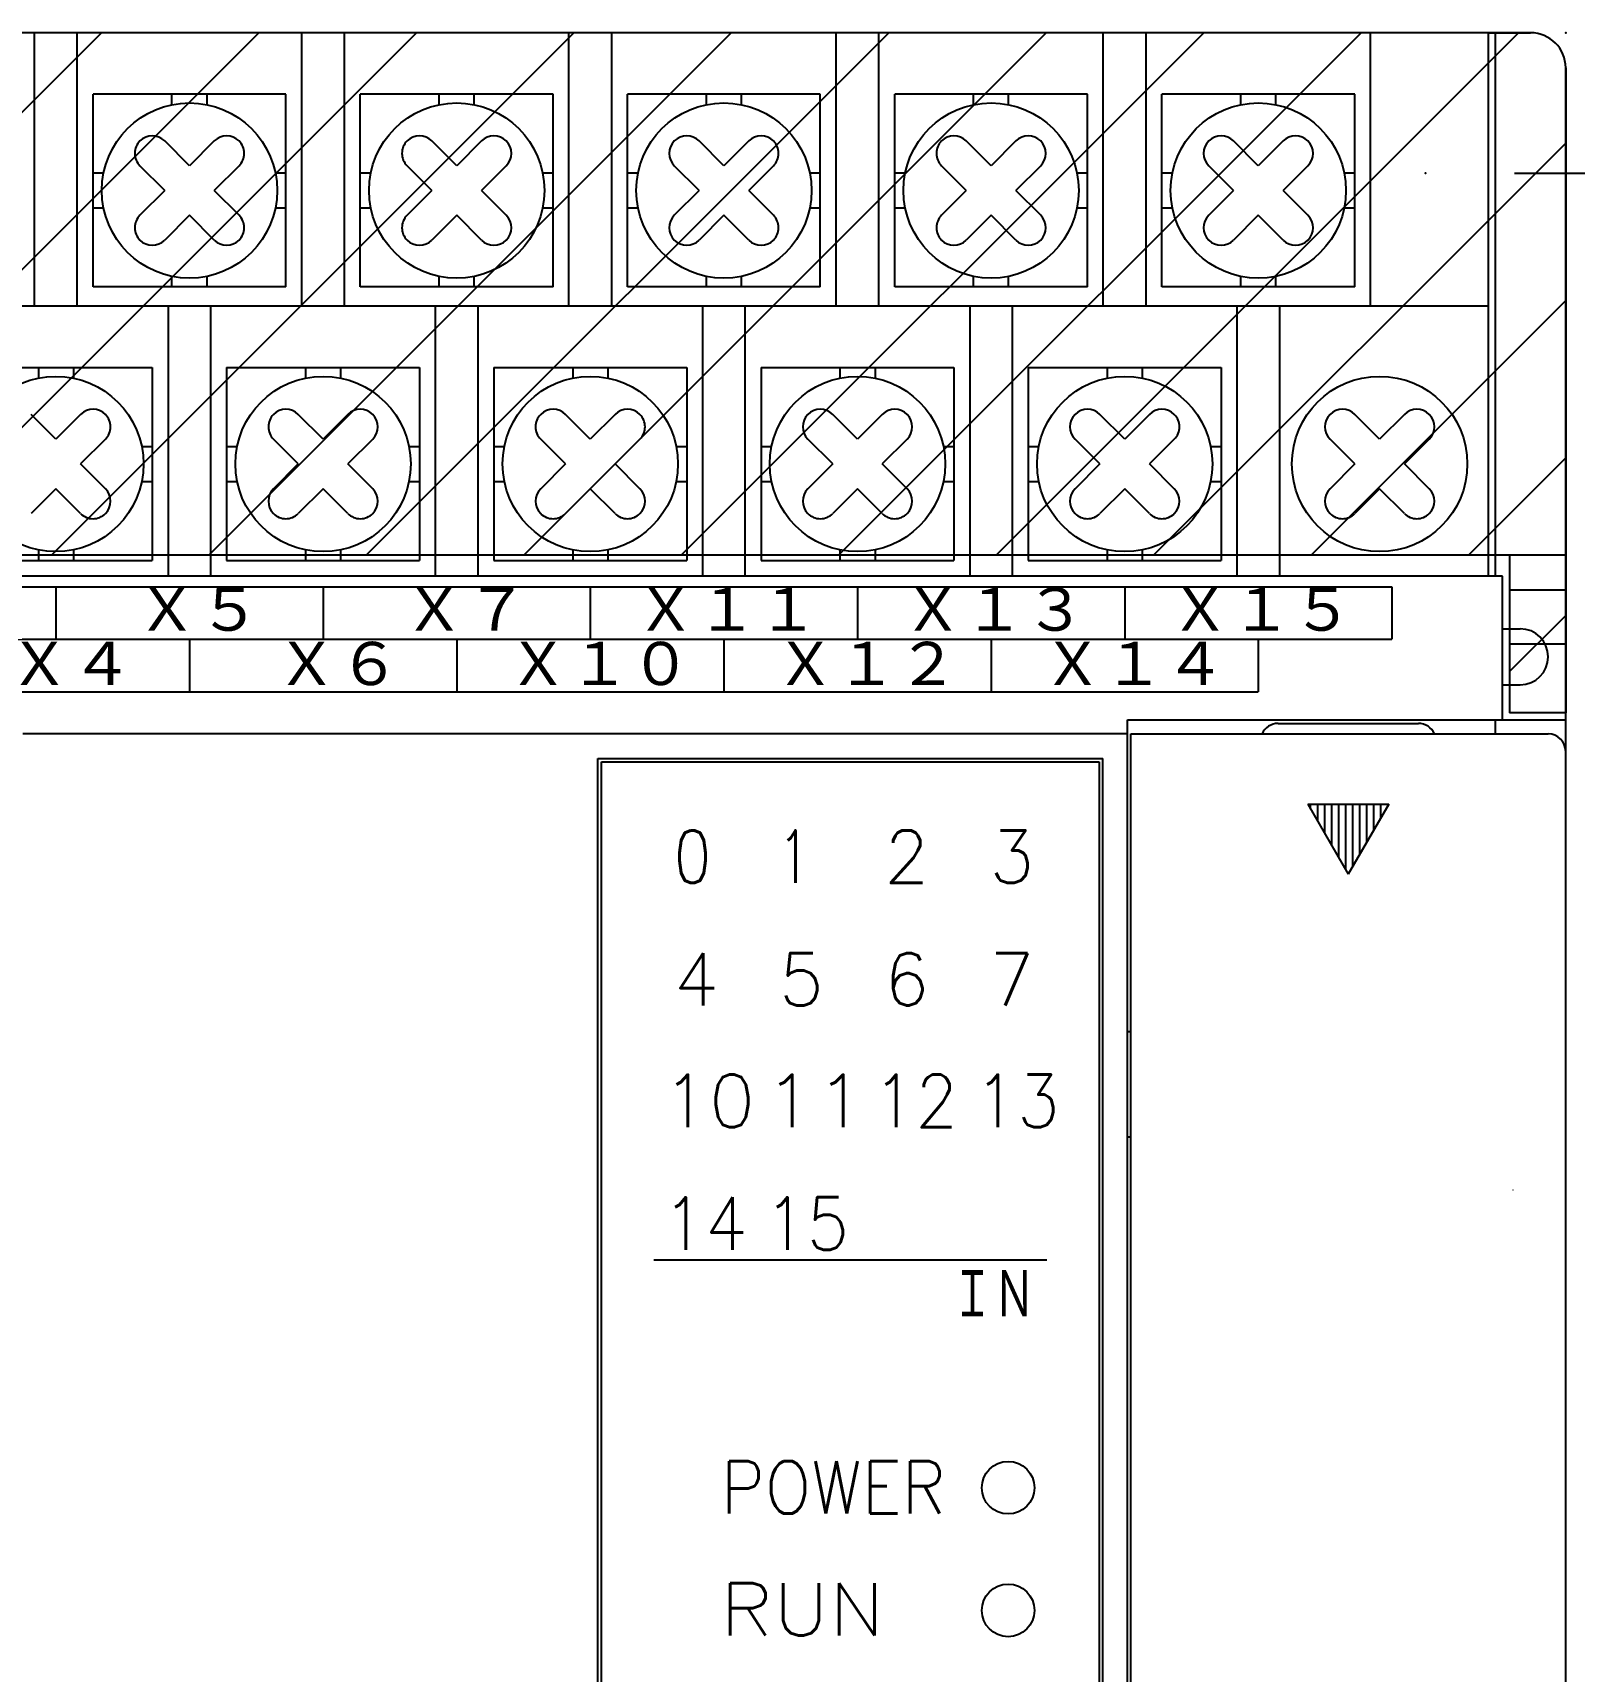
# Model space of a CAD drawing. Extents: x -157 to 170, y -125 to 114.
# Drawn here: x -3.38 to 40.58, y 46.14 to 92.88 of the extents above; entities that cross this region are included whole.
import ezdxf

# ---------------------------------------------------------------- set-up
doc = ezdxf.new("R2010")
doc.units = 0
doc.layers.get('0').update_dxf_attribs({"linetype": 'CONTINUOUS'})
doc.styles.get("Standard").update_dxf_attribs({"font": 'txt', "bigfont": 'BIGFONT'})

msp = doc.modelspace()

# ---------------------------------------------------------------- linework, layer by layer
at = {"color": 7, "linetype": 'CONTINUOUS'}
for p, q in [((39.334259, 92.878304), (-48.665741, 92.878304)), ((38.129261, 92.878304), (-39.760738, 92.878304)), ((-16.319585, 77.978307), (-1.419619, 92.878303)), ((-11.829462, 77.978307), (3.070504, 92.878303)), ((-7.339338, 77.978307), (7.560628, 92.878303)), ((-3.330739, 85.0783), (-3.330739, 92.878304)), ((-2.849215, 77.978307), (12.050751, 92.878303)), ((-2.11074, 85.0783), (-2.11074, 92.878304)), ((1.640909, 77.978307), (16.540875, 92.878303)), ((4.28926, 85.0783), (4.28926, 92.878304)), ((5.50926, 85.0783), (5.50926, 92.878304)), ((6.131032, 77.978307), (21.030999, 92.878303)), ((10.621156, 77.978307), (25.521122, 92.878303)), ((11.909261, 85.0783), (11.909261, 92.878304)), ((13.12926, 85.0783), (13.12926, 92.878304)), ((15.11128, 77.978307), (30.011246, 92.878303)), ((19.529261, 85.0783), (19.529261, 92.878304)), ((19.601403, 77.978307), (34.501369, 92.878303)), ((20.74926, 85.0783), (20.74926, 92.878304)), ((24.091527, 77.978307), (38.991493, 92.878303)), ((27.14926, 85.0783), (27.14926, 92.878304)), ((28.369261, 85.0783), (28.369261, 92.878304)), ((34.76926, 85.0783), (34.76926, 92.878304)), ((38.129261, 77.378304), (38.129261, 92.878304)), ((38.129261, 92.878304), (39.334259, 92.878304)), ((38.334259, 77.378304), (38.334259, 92.878304)), ((40.334259, 11.878303), (40.334259, 91.878304)), ((40.334259, 11.878303), (40.334259, 91.878304)), ((40.334259, 91.878304), (40.334259, 73.47831)), ((3.83926, 91.128304), (-1.66074, 91.128304)), ((-1.66074, 85.628304), (-1.66074, 91.128304)), ((0.58926, 90.827789), (0.58926, 91.128304)), ((1.58926, 90.827789), (1.58926, 91.128304)), ((3.83926, 85.628304), (3.83926, 91.128304)), ((11.45926, 91.128304), (5.95926, 91.128304)), ((5.95926, 85.628304), (5.95926, 91.128304)), ((8.20926, 90.827789), (8.20926, 91.128304)), ((9.20926, 90.827789), (9.20926, 91.128304)), ((11.45926, 85.628304), (11.45926, 91.128304)), ((19.07926, 91.128304), (13.579261, 91.128304)), ((13.579261, 85.628304), (13.579261, 91.128304)), ((15.829261, 90.827789), (15.829261, 91.128304)), ((16.82926, 90.827789), (16.82926, 91.128304)), ((19.07926, 85.628304), (19.07926, 91.128304)), ((26.699261, 91.128304), (21.199261, 91.128304)), ((21.199261, 85.628304), (21.199261, 91.128304)), ((23.449261, 90.827789), (23.449261, 91.128304)), ((24.449261, 90.827789), (24.449261, 91.128304)), ((26.699261, 85.628304), (26.699261, 91.128304)), ((34.31926, 91.128304), (28.81926, 91.128304)), ((28.81926, 85.628304), (28.81926, 91.128304)), ((31.06926, 90.827789), (31.06926, 91.128304)), ((32.06926, 90.827789), (32.06926, 91.128304)), ((34.31926, 85.628304), (34.31926, 91.128304)), ((-0.324953, 89.792519), (-0.324953, 89.792519)), ((1.08926, 89.085411), (0.382154, 89.792519)), ((1.796367, 89.792519), (1.08926, 89.085411)), ((2.503474, 89.792519), (2.503474, 89.792519)), ((7.295047, 89.792519), (7.295047, 89.792519)), ((8.70926, 89.085411), (8.002153, 89.792519)), ((9.416368, 89.792519), (8.70926, 89.085411)), ((10.123474, 89.792519), (10.123474, 89.792519)), ((14.915047, 89.792519), (14.915047, 89.792519)), ((16.32926, 89.085411), (15.622153, 89.792519)), ((17.036367, 89.792519), (16.32926, 89.085411)), ((17.743473, 89.792519), (17.743473, 89.792519)), ((22.535048, 89.792519), (22.535048, 89.792519)), ((23.949261, 89.085411), (23.242153, 89.792519)), ((24.656366, 89.792519), (23.949261, 89.085411)), ((25.363474, 89.792519), (25.363474, 89.792519)), ((30.155046, 89.792519), (30.155046, 89.792519)), ((31.56926, 89.085411), (30.862154, 89.792519)), ((32.276367, 89.792519), (31.56926, 89.085411)), ((32.983475, 89.792519), (32.983475, 89.792519)), ((28.58165, 77.978307), (40.33426, 89.730941)), ((-1.360229, 88.878304), (-1.66074, 88.878304)), ((0.382154, 88.378304), (-0.324953, 89.085411)), ((2.503474, 89.085411), (1.796367, 88.378304)), ((3.83926, 88.878304), (3.53875, 88.878304)), ((6.259771, 88.878304), (5.95926, 88.878304)), ((8.002153, 88.378304), (7.295047, 89.085411)), ((10.123474, 89.085411), (9.416368, 88.378304)), ((11.45926, 88.878304), (11.158751, 88.878304)), ((13.87977, 88.878304), (13.579261, 88.878304)), ((15.622153, 88.378304), (14.915047, 89.085411)), ((17.743473, 89.085411), (17.036367, 88.378304)), ((19.07926, 88.878304), (18.778749, 88.878304)), ((21.499771, 88.878304), (21.199261, 88.878304)), ((23.242153, 88.378304), (22.535048, 89.085411)), ((25.363474, 89.085411), (24.656366, 88.378304)), ((26.699261, 88.878304), (26.39875, 88.878304)), ((29.11977, 88.878304), (28.81926, 88.878304)), ((30.862154, 88.378304), (30.155046, 89.085411)), ((32.983475, 89.085411), (32.276367, 88.378304)), ((34.31926, 88.878304), (34.018749, 88.878304)), ((38.874259, 88.878304), (57.656128, 88.878304)), ((0.382154, 88.378304), (-0.324953, 87.671196)), ((2.503474, 87.671196), (1.796367, 88.378304)), ((8.002153, 88.378304), (7.295047, 87.671196)), ((10.123474, 87.671196), (9.416368, 88.378304)), ((15.622153, 88.378304), (14.915047, 87.671196)), ((17.743473, 87.671196), (17.036367, 88.378304)), ((23.242153, 88.378304), (22.535048, 87.671196)), ((25.363474, 87.671196), (24.656366, 88.378304)), ((30.862154, 88.378304), (30.155046, 87.671196)), ((32.983475, 87.671196), (32.276367, 88.378304)), ((-1.360229, 87.878304), (-1.66074, 87.878304)), ((3.83926, 87.878304), (3.53875, 87.878304)), ((6.259771, 87.878304), (5.95926, 87.878304)), ((11.45926, 87.878304), (11.158751, 87.878304)), ((13.87977, 87.878304), (13.579261, 87.878304)), ((19.07926, 87.878304), (18.778749, 87.878304)), ((21.499771, 87.878304), (21.199261, 87.878304)), ((26.699261, 87.878304), (26.39875, 87.878304)), ((29.11977, 87.878304), (28.81926, 87.878304)), ((34.31926, 87.878304), (34.018749, 87.878304)), ((1.08926, 87.671196), (0.382154, 86.964088)), ((1.796367, 86.964088), (1.08926, 87.671196)), ((8.70926, 87.671196), (8.002153, 86.964088)), ((9.416368, 86.964088), (8.70926, 87.671196)), ((16.32926, 87.671196), (15.622153, 86.964088)), ((17.036367, 86.964088), (16.32926, 87.671196)), ((23.949261, 87.671196), (23.242153, 86.964088)), ((24.656366, 86.964088), (23.949261, 87.671196)), ((31.56926, 87.671196), (30.862154, 86.964088)), ((32.276367, 86.964088), (31.56926, 87.671196)), ((-0.324953, 86.964088), (-0.324953, 86.964088)), ((2.503474, 86.964088), (2.503474, 86.964088)), ((7.295047, 86.964088), (7.295047, 86.964088)), ((10.123474, 86.964088), (10.123474, 86.964088)), ((14.915047, 86.964088), (14.915047, 86.964088)), ((17.743473, 86.964088), (17.743473, 86.964088)), ((22.535048, 86.964088), (22.535048, 86.964088)), ((25.363474, 86.964088), (25.363474, 86.964088)), ((30.155046, 86.964088), (30.155046, 86.964088)), ((32.983475, 86.964088), (32.983475, 86.964088)), ((3.83926, 85.628304), (-1.66074, 85.628304)), ((0.58926, 85.628304), (0.58926, 85.92881)), ((1.58926, 85.628304), (1.58926, 85.92881)), ((11.45926, 85.628304), (5.95926, 85.628304)), ((8.20926, 85.628304), (8.20926, 85.92881)), ((9.20926, 85.628304), (9.20926, 85.92881)), ((19.07926, 85.628304), (13.579261, 85.628304)), ((15.829261, 85.628304), (15.829261, 85.92881)), ((16.82926, 85.628304), (16.82926, 85.92881)), ((26.699261, 85.628304), (21.199261, 85.628304)), ((23.449261, 85.628304), (23.449261, 85.92881)), ((24.449261, 85.628304), (24.449261, 85.92881)), ((34.31926, 85.628304), (28.81926, 85.628304)), ((31.06926, 85.628304), (31.06926, 85.92881)), ((32.06926, 85.628304), (32.06926, 85.92881)), ((38.129261, 85.0783), (-39.760738, 85.0783)), ((0.47926, 85.0783), (0.47926, 77.378304)), ((1.69926, 77.378304), (1.69926, 85.0783)), ((8.09926, 85.0783), (8.09926, 77.378304)), ((9.319261, 77.378304), (9.319261, 85.0783)), ((15.71926, 85.0783), (15.71926, 77.378304)), ((16.93926, 77.378304), (16.93926, 85.0783)), ((23.33926, 85.0783), (23.33926, 77.378304)), ((24.559261, 77.378304), (24.559261, 85.0783)), ((30.959261, 85.0783), (30.959261, 77.378304)), ((32.17926, 77.378304), (32.17926, 85.0783)), ((33.071774, 77.978307), (40.33426, 85.240808)), ((-5.47074, 83.3283), (0.02926, 83.3283)), ((-3.22074, 83.3283), (-3.22074, 83.027794)), ((-2.22074, 83.3283), (-2.22074, 83.027794)), ((0.02926, 83.3283), (0.02926, 77.8283)), ((2.14926, 83.3283), (2.14926, 77.8283)), ((2.14926, 83.3283), (7.649261, 83.3283)), ((4.399261, 83.3283), (4.399261, 83.027794)), ((5.399261, 83.3283), (5.399261, 83.027794)), ((7.649261, 83.3283), (7.649261, 77.8283)), ((9.76926, 83.3283), (9.76926, 77.8283)), ((9.76926, 83.3283), (15.26926, 83.3283)), ((12.01926, 83.3283), (12.01926, 83.027794)), ((13.01926, 83.3283), (13.01926, 83.027794)), ((15.26926, 83.3283), (15.26926, 77.8283)), ((17.389261, 83.3283), (17.389261, 77.8283)), ((17.389261, 83.3283), (22.889261, 83.3283)), ((19.639261, 83.3283), (19.639261, 83.027794)), ((20.639261, 83.3283), (20.639261, 83.027794)), ((22.889261, 83.3283), (22.889261, 77.8283)), ((25.00926, 83.3283), (25.00926, 77.8283)), ((25.00926, 83.3283), (30.50926, 83.3283)), ((27.25926, 83.3283), (27.25926, 83.027794)), ((28.25926, 83.3283), (28.25926, 83.027794)), ((30.50926, 83.3283), (30.50926, 77.8283)), ((-2.72074, 81.285408), (-3.427846, 81.992516)), ((-2.013633, 81.992516), (-2.72074, 81.285408)), ((-1.306526, 81.992516), (-1.306526, 81.992516)), ((3.485047, 81.992516), (3.485047, 81.992516)), ((4.899261, 81.285408), (4.192153, 81.992516)), ((5.606367, 81.992516), (4.899261, 81.285408)), ((6.313474, 81.992516), (6.313474, 81.992516)), ((11.105047, 81.992516), (11.105047, 81.992516)), ((12.51926, 81.285408), (11.812154, 81.992516)), ((13.226367, 81.992516), (12.51926, 81.285408)), ((13.933474, 81.992516), (13.933474, 81.992516)), ((18.725046, 81.992516), (18.725046, 81.992516)), ((20.139261, 81.285408), (19.432154, 81.992516)), ((20.846367, 81.992516), (20.139261, 81.285408)), ((21.553474, 81.992516), (21.553474, 81.992516)), ((26.345047, 81.992516), (26.345047, 81.992516)), ((27.75926, 81.285408), (27.052155, 81.992516)), ((28.466368, 81.992516), (27.75926, 81.285408)), ((29.173473, 81.992516), (29.173473, 81.992516)), ((33.615047, 81.992516), (33.615047, 81.992516)), ((35.029259, 81.285408), (34.322155, 81.992516)), ((35.736366, 81.992516), (35.029259, 81.285408)), ((36.443474, 81.992516), (36.443474, 81.992516)), ((-1.306526, 81.285408), (-2.013633, 80.5783)), ((-0.27125, 81.0783), (0.02926, 81.0783)), ((2.14926, 81.0783), (2.449771, 81.0783)), ((4.192153, 80.5783), (3.485047, 81.285408)), ((6.313474, 81.285408), (5.606367, 80.5783)), ((7.34875, 81.0783), (7.649261, 81.0783)), ((9.76926, 81.0783), (10.069771, 81.0783)), ((11.812154, 80.5783), (11.105047, 81.285408)), ((13.933474, 81.285408), (13.226367, 80.5783)), ((14.96875, 81.0783), (15.26926, 81.0783)), ((17.389261, 81.0783), (17.68977, 81.0783)), ((19.432154, 80.5783), (18.725046, 81.285408)), ((21.553474, 81.285408), (20.846367, 80.5783)), ((22.588751, 81.0783), (22.889261, 81.0783)), ((25.00926, 81.0783), (25.309771, 81.0783)), ((27.052155, 80.5783), (26.345047, 81.285408)), ((29.173473, 81.285408), (28.466368, 80.5783)), ((30.20875, 81.0783), (30.50926, 81.0783)), ((34.322155, 80.5783), (33.615047, 81.285408)), ((36.443474, 81.285408), (35.736366, 80.5783)), ((-1.306526, 79.871193), (-2.013633, 80.5783)), ((4.192153, 80.5783), (3.485047, 79.871193)), ((6.313474, 79.871193), (5.606367, 80.5783)), ((11.812154, 80.5783), (11.105047, 79.871193)), ((13.933474, 79.871193), (13.226367, 80.5783)), ((19.432154, 80.5783), (18.725046, 79.871193)), ((21.553474, 79.871193), (20.846367, 80.5783)), ((27.052155, 80.5783), (26.345047, 79.871193)), ((29.173473, 79.871193), (28.466368, 80.5783)), ((34.322155, 80.5783), (33.615047, 79.871193)), ((36.443474, 79.871193), (35.736366, 80.5783)), ((37.561897, 77.978307), (40.33426, 80.750675)), ((-0.27125, 80.0783), (0.02926, 80.0783)), ((2.14926, 80.0783), (2.449771, 80.0783)), ((7.34875, 80.0783), (7.649261, 80.0783)), ((9.76926, 80.0783), (10.069771, 80.0783)), ((14.96875, 80.0783), (15.26926, 80.0783)), ((17.389261, 80.0783), (17.68977, 80.0783)), ((22.588751, 80.0783), (22.889261, 80.0783)), ((25.00926, 80.0783), (25.309771, 80.0783)), ((30.20875, 80.0783), (30.50926, 80.0783)), ((-2.72074, 79.871193), (-3.427846, 79.164093)), ((-2.013633, 79.164093), (-2.72074, 79.871193)), ((4.899261, 79.871193), (4.192153, 79.164093)), ((5.606367, 79.164093), (4.899261, 79.871193)), ((12.51926, 79.871193), (11.812154, 79.164093)), ((13.226367, 79.164093), (12.51926, 79.871193)), ((20.139261, 79.871193), (19.432154, 79.164093)), ((20.846367, 79.164093), (20.139261, 79.871193)), ((27.75926, 79.871193), (27.052155, 79.164093)), ((28.466368, 79.164093), (27.75926, 79.871193)), ((35.029259, 79.871193), (34.322155, 79.164093)), ((35.736366, 79.164093), (35.029259, 79.871193)), ((-1.306526, 79.164093), (-1.306526, 79.164093)), ((3.485047, 79.164093), (3.485047, 79.164093)), ((6.313474, 79.164093), (6.313474, 79.164093)), ((11.105047, 79.164093), (11.105047, 79.164093)), ((13.933474, 79.164093), (13.933474, 79.164093)), ((18.725046, 79.164093), (18.725046, 79.164093)), ((21.553474, 79.164093), (21.553474, 79.164093)), ((26.345047, 79.164093), (26.345047, 79.164093)), ((29.173473, 79.164093), (29.173473, 79.164093)), ((33.615047, 79.164093), (33.615047, 79.164093)), ((36.443474, 79.164093), (36.443474, 79.164093)), ((-3.22074, 78.128815), (-3.22074, 77.8283)), ((-2.22074, 78.128815), (-2.22074, 77.8283)), ((4.399261, 78.128815), (4.399261, 77.8283)), ((5.399261, 78.128815), (5.399261, 77.8283)), ((12.01926, 78.128815), (12.01926, 77.8283)), ((13.01926, 78.128815), (13.01926, 77.8283)), ((19.639261, 78.128815), (19.639261, 77.8283)), ((20.639261, 78.128815), (20.639261, 77.8283)), ((27.25926, 78.128815), (27.25926, 77.8283)), ((28.25926, 78.128815), (28.25926, 77.8283)), ((40.334259, 77.97831), (-49.665741, 77.97831)), ((-5.47074, 77.8283), (0.02926, 77.8283)), ((2.14926, 77.8283), (7.649261, 77.8283)), ((9.76926, 77.8283), (15.26926, 77.8283)), ((17.389261, 77.8283), (22.889261, 77.8283)), ((25.00926, 77.8283), (30.50926, 77.8283)), ((38.734261, 77.97831), (38.734261, 73.47831)), ((38.53426, 77.378304), (-47.865738, 77.378304)), ((38.53426, 73.278305), (38.53426, 77.378304)), ((-33.200741, 77.0783), (35.379261, 77.0783)), ((-2.72074, 77.0783), (-2.72074, 75.5783)), ((4.899261, 77.0783), (4.899261, 75.5783)), ((12.51926, 77.0783), (12.51926, 75.5783)), ((20.139261, 77.0783), (20.139261, 75.5783)), ((27.75926, 77.0783), (27.75926, 75.5783)), ((35.379261, 77.0783), (35.379261, 75.5783)), ((40.334259, 76.97831), (38.734261, 76.97831)), ((38.73426, 74.66054), (40.33426, 76.260543)), ((38.53426, 75.878304), (39.03426, 75.878304)), ((-37.010738, 75.5783), (35.379261, 75.5783)), ((1.08926, 75.5783), (1.08926, 74.0783)), ((8.70926, 75.5783), (8.70926, 74.0783)), ((16.32926, 75.5783), (16.32926, 74.0783)), ((23.949261, 75.5783), (23.949261, 74.0783)), ((31.56926, 75.5783), (31.56926, 74.0783)), ((40.334259, 75.435158), (38.734261, 75.435158)), ((-37.010738, 74.0783), (31.56926, 74.0783)), ((38.53426, 74.278305), (39.03426, 74.278305)), ((40.334259, 73.47831), (38.734261, 73.47831)), ((27.834261, 73.278305), (40.334259, 73.278305)), ((27.834261, 22.478304), (27.834261, 73.278305)), ((32.134262, 73.178307), (36.134262, 73.178307)), ((38.334259, 72.878304), (38.334259, 73.278305)), ((27.834261, 72.878304), (-3.66574, 72.878304)), ((27.934261, 22.878304), (27.934261, 72.878304)), ((27.934261, 72.878304), (39.834259, 72.878304)), ((12.734261, 72.178299), (27.13426, 72.178299)), ((12.734261, 23.578302), (12.734261, 72.178299)), ((12.83426, 72.0783), (27.03426, 72.0783)), ((12.83426, 23.678303), (12.83426, 72.0783)), ((27.03426, 72.0783), (27.03426, 23.678303)), ((27.13426, 23.578302), (27.13426, 72.178299)), ((40.334259, 23.378304), (40.334259, 72.378304)), ((32.979561, 70.878304), (35.28896, 70.878304)), ((32.979561, 70.878304), (34.134262, 68.878304)), ((33.061916, 70.735657), (33.061916, 70.878304)), ((33.261917, 70.389252), (33.261917, 70.878304)), ((33.461914, 70.042839), (33.461914, 70.878304)), ((33.661915, 69.696426), (33.661915, 70.878304)), ((33.861916, 69.350021), (33.861916, 70.878304)), ((34.061916, 69.003609), (34.061916, 70.878304)), ((35.28896, 70.878304), (34.134262, 68.878304)), ((34.261917, 69.099411), (34.261917, 70.878304)), ((34.461914, 69.445816), (34.461914, 70.878304)), ((34.661915, 69.792229), (34.661915, 70.878304)), ((34.861916, 70.138641), (34.861916, 70.878304)), ((35.061916, 70.485046), (35.061916, 70.878304)), ((35.261917, 70.831459), (35.261917, 70.878304)), ((27.934261, 64.378304), (27.834261, 64.378304)), ((27.934261, 61.378304), (27.834261, 61.378304)), ((14.33426, 57.878304), (25.53426, 57.878304))]:
    msp.add_line(p, q, dxfattribs=at)
for centre, radius in [((1.08926, 88.378304), 2.5), ((8.70926, 88.378304), 2.5), ((16.32926, 88.378304), 2.5), ((23.949261, 88.378304), 2.5), ((31.56926, 88.378304), 2.5), ((-2.72074, 80.5783), 2.5), ((4.899261, 80.5783), 2.5), ((12.51926, 80.5783), 2.5), ((20.139261, 80.5783), 2.5), ((27.75926, 80.5783), 2.5), ((35.029259, 80.5783), 2.5), ((24.434259, 51.378304), 0.75), ((24.434259, 47.878304), 0.75)]:
    msp.add_circle(centre, radius, dxfattribs=at)
for centre, radius, start, end in [((39.334259, 91.878304), 1, 0, 90), ((39.334259, 91.878304), 1, 0, 90), ((0.0286, 89.438965), 0.5, 134.999968, 225.000032), ((0.0286, 89.438965), 0.5, 45.000031, 134.999968), ((2.14992, 89.438965), 0.5, 45.000019, 134.999961), ((2.14992, 89.438965), 0.5, 314.999981, 45.000019), ((7.6486, 89.438965), 0.5, 134.999961, 225.000039), ((7.6486, 89.438965), 0.5, 45.000039, 134.999961), ((9.76992, 89.438965), 0.5, 45, 134.999923), ((9.76992, 89.438965), 0.5, 315, 45), ((15.2686, 89.438965), 0.5, 135, 225), ((15.2686, 89.438965), 0.5, 45.000077, 135), ((17.389921, 89.438965), 0.5, 45.000155, 135), ((17.389921, 89.438965), 0.5, 314.999845, 45.000155), ((22.888599, 89.438965), 0.5, 134.999845, 225.000155), ((22.888599, 89.438965), 0.5, 45, 134.999845), ((25.00992, 89.438965), 0.5, 45, 135), ((25.00992, 89.438965), 0.5, 315, 45), ((30.5086, 89.438965), 0.5, 135, 225), ((30.5086, 89.438965), 0.5, 45, 135), ((32.629921, 89.438965), 0.5, 45, 135), ((32.629921, 89.438965), 0.5, 315, 45), ((0.0286, 87.317642), 0.5, 134.999968, 225.000032), ((2.14992, 87.317642), 0.5, 314.999981, 45.000019), ((7.6486, 87.317642), 0.5, 134.999961, 225.000039), ((9.76992, 87.317642), 0.5, 315, 45), ((15.2686, 87.317642), 0.5, 135, 225), ((17.389921, 87.317642), 0.5, 314.999845, 45.000155), ((22.888599, 87.317642), 0.5, 134.999845, 225.000155), ((25.00992, 87.317642), 0.5, 315, 45), ((30.5086, 87.317642), 0.5, 135, 225), ((32.629921, 87.317642), 0.5, 315, 45), ((0.0286, 87.317642), 0.5, 225.000032, 314.999969), ((2.14992, 87.317642), 0.5, 225.000039, 314.999981), ((7.6486, 87.317642), 0.5, 225.000039, 314.999961), ((9.76992, 87.317642), 0.5, 225.000077, 315), ((15.2686, 87.317642), 0.5, 225, 314.999923), ((17.389921, 87.317642), 0.5, 225, 314.999845), ((22.888599, 87.317642), 0.5, 225.000155, 315), ((25.00992, 87.317642), 0.5, 225, 315), ((30.5086, 87.317642), 0.5, 225, 315), ((32.629921, 87.317642), 0.5, 225, 315), ((-1.660079, 81.638962), 0.5, 45.000029, 134.999961), ((-1.660079, 81.638962), 0.5, 314.999971, 45.000029), ((3.8386, 81.638962), 0.5, 134.999961, 225.000039), ((3.8386, 81.638962), 0.5, 45.000039, 134.999961), ((5.95992, 81.638962), 0.5, 45, 134.999961), ((5.95992, 81.638962), 0.5, 315, 45), ((11.4586, 81.638962), 0.5, 134.999923, 225.000077), ((11.4586, 81.638962), 0.5, 45, 134.999923), ((13.579921, 81.638962), 0.5, 45.000077, 135), ((13.579921, 81.638962), 0.5, 314.999923, 45.000077), ((19.0786, 81.638962), 0.5, 135, 225), ((19.0786, 81.638962), 0.5, 45, 135), ((21.199921, 81.638962), 0.5, 45, 135), ((21.199921, 81.638962), 0.5, 315, 45), ((26.698601, 81.638962), 0.5, 135, 225), ((26.698601, 81.638962), 0.5, 45, 135), ((28.819921, 81.638962), 0.5, 45.000155, 135), ((28.819921, 81.638962), 0.5, 314.999845, 45.000155), ((33.968601, 81.638962), 0.5, 135, 225), ((33.968601, 81.638962), 0.5, 45, 135), ((36.08992, 81.638962), 0.5, 45, 135), ((36.08992, 81.638962), 0.5, 315, 45), ((-1.660079, 79.517639), 0.5, 315.000589, 45.000029), ((3.8386, 79.517639), 0.5, 134.999961, 224.99942), ((5.95992, 79.517639), 0.5, 315.000618, 45), ((11.4586, 79.517639), 0.5, 134.999923, 224.999459), ((13.579921, 79.517639), 0.5, 315.000541, 45.000077), ((19.0786, 79.517639), 0.5, 135, 224.999382), ((21.199921, 79.517639), 0.5, 315.000618, 45), ((26.698601, 79.517639), 0.5, 135, 224.999382), ((28.819921, 79.517639), 0.5, 315.000464, 45.000155), ((33.968601, 79.517639), 0.5, 135, 224.999382), ((36.08992, 79.517639), 0.5, 315.000618, 45), ((-1.660079, 79.517639), 0.5, 224.99942, 315.000589), ((3.8386, 79.517639), 0.5, 224.99942, 315.00058), ((5.95992, 79.517639), 0.5, 224.99942, 315.000618), ((11.4586, 79.517639), 0.5, 224.999459, 315.000618), ((13.579921, 79.517639), 0.5, 224.999382, 315.000541), ((19.0786, 79.517639), 0.5, 224.999382, 315.000618), ((21.199921, 79.517639), 0.5, 224.999382, 315.000618), ((26.698601, 79.517639), 0.5, 224.999382, 315.000618), ((28.819921, 79.517639), 0.5, 224.999382, 315.000464), ((33.968601, 79.517639), 0.5, 224.999382, 315.000618), ((36.08992, 79.517639), 0.5, 224.999382, 315.000618), ((39.03426, 75.0783), 0.8, 0, 90), ((39.03426, 75.0783), 0.8, 270, 0), ((32.134262, 72.678307), 0.5, 90, 156.422234), ((36.134262, 72.678307), 0.5, 23.577941, 90), ((39.834259, 72.378304), 0.5, 0, 90), ((38.334259, 59.878304), 0.5, 358.164172, 0)]:
    msp.add_arc(centre, radius, start, end, dxfattribs=at)
for p in [(40.334259, 92.878304), (36.334259, 88.878304)]:
    msp.add_point(p, dxfattribs=at)

# ---------------------------------------------------------------- texts
for s, height, width, p in [('Ｘ５', 1.4, 1.159664, (-0.445299, 75.687482)), ('Ｘ７', 1.4, 1.159664, (7.174701, 75.687482)), ('Ｘ１１', 1.4, 1.134454, (13.7947, 75.687482)), ('Ｘ１３', 1.4, 1.134454, (21.4147, 75.687482)), ('Ｘ１５', 1.4, 1.134454, (29.034701, 75.687482)), ('Ｘ４', 1.4, 1.159664, (-4.083143, 74.138036)), ('Ｘ６', 1.4, 1.159664, (3.536857, 74.138036)), ('Ｘ１０', 1.4, 1.134454, (10.156856, 74.138036)), ('Ｘ１２', 1.4, 1.134454, (17.776856, 74.138036)), ('Ｘ１４', 1.4, 1.134454, (25.396857, 74.138036)), ('0', 1.5, 0.833333, (14.898479, 68.628304)), ('1', 1.5, 0.666667, (17.898478, 68.628304)), ('10', 1.5, 1.028571, (14.576209, 61.66193)), ('11', 1.5, 1.131429, (17.476209, 61.66193)), ('12', 1.5, 0.942857, (20.576209, 61.66193)), ('13', 1.5, 0.942857, (23.476209, 61.66193)), ('14', 1.5, 0.942857, (14.576209, 58.16193)), ('15', 1.5, 0.942857, (17.476209, 58.16193)), ('ＩＮ', 1.5, 0.722584, (22.821648, 56.119347)), ('POWER', 1.5, 0.933333, (16.238557, 50.639793)), ('RUN', 1.5, 1.125, (16.215397, 47.15847))]:
    msp.add_text(s, height=height, dxfattribs=dict(at, width=width)).set_placement(p)
for s, p in [('2', (20.898478, 68.628304)), ('3', (23.898478, 68.628304)), ('4', (14.898479, 65.128304)), ('5', (17.898478, 65.128304)), ('6', (20.898478, 65.128304)), ('7', (23.898478, 65.128304))]:
    msp.add_text(s, height=1.5, dxfattribs=at).set_placement(p)

doc.saveas('drawing.dxf')
